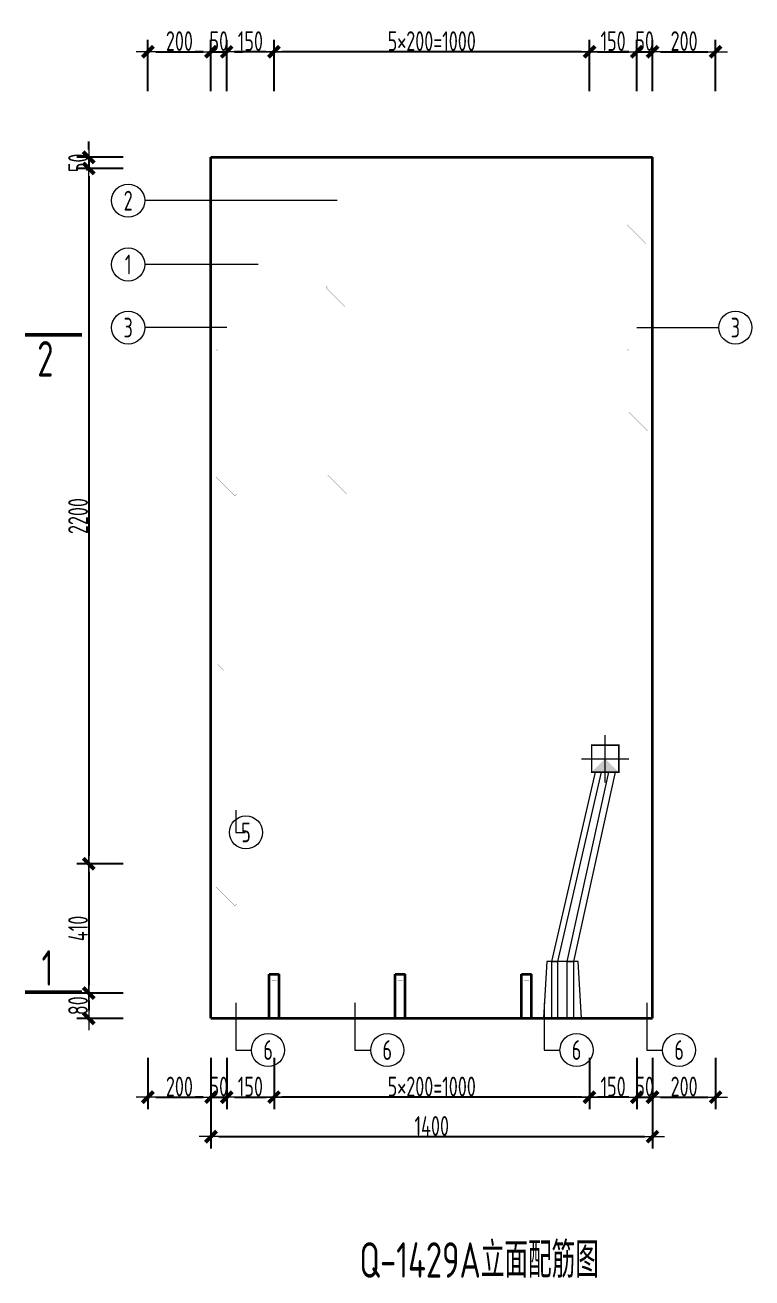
# Model space of a CAD drawing. Extents: x -85320 to 1679916, y -1321939 to 627.
# Drawn here: x 1051057 to 1060274, y -852089 to -836198 of the extents above; entities that cross this region are included whole.
import ezdxf
from ezdxf.enums import TextEntityAlignment as Align

# ---------------------------------------------------------------- set-up
doc = ezdxf.new("R2010")
doc.units = 0
doc.header["$LTSCALE"] = 1000
doc.linetypes.add('DOTE', pattern=[2.42, 2, -0.2, 0.02, -0.2])
for name, color, linetype in [('DIAN BOX', 7, 'Continuous'), ('图名', 85, 'Continuous'), ('砼墙', 3, 'Continuous')]:
    doc.layers.add(name, color=color, linetype=linetype)
for name, color, linetype, lineweight in [('WCOL', 7, 'Continuous', 0), ('手孔', 6, 'Continuous', 0), ('直线', 7, 'Continuous', 18), ('预制墙图名', 7, 'Continuous', 18), ('预制墙墙身水平筋', 130, 'Continuous', 18), ('预制墙墙身纵向受力筋', 1, 'Continuous', 18), ('预制墙墙身纵向非受力筋', 94, 'Continuous', 18), ('预制墙墙身附加筋', 94, 'Continuous', 18), ('预制墙拉筋', 130, 'Continuous', 18), ('预制墙详图标注', 3, 'Continuous', 18), ('预制墙详图轮廓', 3, 'Continuous', 35)]:
    doc.layers.add(name, color=color, linetype=linetype, lineweight=lineweight)
doc.styles.add('样式 1', font='yjkeng.shx', dxfattribs={"width": 0.7, "bigfont": 'yjkchn.shx'})
doc.styles.add('样式 2', font='yjkeng.shx', dxfattribs={"width": 0.7, "bigfont": 'yjkchn.shx'})
doc.dimstyles.new('盈建科结构', dxfattribs={"dimscale": 100, "dimtxt": 2.5, "dimasz": 1, "dimexe": 1.5, "dimexo": 0.625, "dimgap": 0.1, "dimtad": 1, "dimdec": 0, "dimrnd": 1, "dimzin": 0, "dimdsep": 46, "dimtxsty": '样式 1', "dimblk": '_yjkbk', "dimblk1": 'ARCHTICK', "dimblk2": 'ARCHTICK', "dimcen": 0.09, "dimadec": 0, "dimazin": 0, "dimtfac": 1, "dimtdec": 4, "dimtix": 1, "dimtmove": 2, "dimatfit": 3, "dimfxl": 1, "dimtolj": 1, "dimtzin": 0, "dimarcsym": 0})

# ---------------------------------------------------------------- blocks, each defined once
blk = doc.blocks.new('_yjkbk')
blk.add_line((-1, 0), (1.5, 0))
blk.add_lwpolyline([(-0.7, -0.7, 0.5, 0.5, 0), (0.7, 0.7, 0.5, 0.5, 0)], format="xyseb")
blk = doc.blocks.new('*D300')
at = {"layer": 'Defpoints', "color": 0, "transparency": 16777216}
for p in [(1052614, -849296), (1053414, -849296), (1053414, -849796)]:
    blk.add_point(p, dxfattribs=at)
at = {"layer": '预制墙详图标注', "color": 0, "lineweight": -2, "transparency": 16777216}
for p, q in [((1052614, -849296), (1052614, -849946)), ((1053414, -849296), (1053414, -849946)), ((1052714, -849796), (1053314, -849796))]:
    blk.add_line(p, q, dxfattribs=at)
at = {"layer": '预制墙详图标注', "color": 0, "lineweight": -2, "transparency": 16777216, "xscale": 100, "yscale": 100, "zscale": 100, "rotation": 180}
blk.add_blockref('_yjkbk', (1052614, -849796), dxfattribs=at)
at = {"layer": '预制墙详图标注', "color": 0, "lineweight": -2, "transparency": 16777216, "xscale": 100, "yscale": 100, "zscale": 100}
blk.add_blockref('_yjkbk', (1053414, -849796), dxfattribs=at)
at = {"layer": '预制墙详图标注', "color": 0, "transparency": 16777216, "insert": (1053014, -849786), "char_height": 250, "attachment_point": 8, "style": '样式 1'}
blk.add_mtext('\\A1;200', dxfattribs=at)
blk = doc.blocks.new('_ArchTick')
at = {"color": 0, "linetype": 'ByBlock', "const_width": 0.4}
blk.add_lwpolyline([(-0.5, -0.5), (0.5, 0.5)], dxfattribs=at)
blk = doc.blocks.new('*D301')
at = {"layer": 'Defpoints', "color": 0, "transparency": 16777216}
for p in [(1053414, -849296), (1053614, -849296), (1053614, -849796)]:
    blk.add_point(p, dxfattribs=at)
at = {"layer": '预制墙详图标注', "color": 0, "lineweight": -2, "transparency": 16777216}
for p, q in [((1053414, -849296), (1053414, -849946)), ((1053614, -849296), (1053614, -849946)), ((1053314, -849796), (1053214, -849796)), ((1053414, -849796), (1053614, -849796)), ((1053714, -849796), (1053814, -849796))]:
    blk.add_line(p, q, dxfattribs=at)
at = {"layer": '预制墙详图标注', "color": 0, "lineweight": -2, "transparency": 16777216, "xscale": 100, "yscale": 100, "zscale": 100}
blk.add_blockref('_yjkbk', (1053414, -849796), dxfattribs=at)
at = {"layer": '预制墙详图标注', "color": 0, "lineweight": -2, "transparency": 16777216, "xscale": 100, "yscale": 100, "zscale": 100, "rotation": 180}
blk.add_blockref('_yjkbk', (1053614, -849796), dxfattribs=at)
at = {"layer": '预制墙详图标注', "color": 0, "transparency": 16777216, "insert": (1053514, -849786), "char_height": 250, "attachment_point": 8, "style": '样式 1'}
blk.add_mtext('\\A1;50', dxfattribs=at)
blk = doc.blocks.new('*D302')
at = {"layer": 'Defpoints', "color": 0, "transparency": 16777216}
for p in [(1054214, -849296), (1058214, -849296), (1054214, -849796)]:
    blk.add_point(p, dxfattribs=at)
at = {"layer": '预制墙详图标注', "color": 0, "lineweight": -2, "transparency": 16777216}
for p, q in [((1054214, -849358), (1054214, -849946)), ((1058214, -849358), (1058214, -849946)), ((1058114, -849796), (1054314, -849796))]:
    blk.add_line(p, q, dxfattribs=at)
at = {"layer": '预制墙详图标注', "color": 0, "lineweight": -2, "transparency": 16777216, "xscale": 100, "yscale": 100, "zscale": 100, "rotation": 180}
blk.add_blockref('_yjkbk', (1054214, -849796), dxfattribs=at)
at = {"layer": '预制墙详图标注', "color": 0, "lineweight": -2, "transparency": 16777216, "xscale": 100, "yscale": 100, "zscale": 100}
blk.add_blockref('_yjkbk', (1058214, -849796), dxfattribs=at)
at = {"layer": '预制墙详图标注', "color": 0, "transparency": 16777216, "insert": (1056214, -849786), "char_height": 250, "attachment_point": 8, "style": '样式 1'}
blk.add_mtext('\\A1;5×200=1000', dxfattribs=at)
blk = doc.blocks.new('*D303')
at = {"layer": 'Defpoints', "color": 0, "transparency": 16777216}
for p in [(1058814, -849296), (1059014, -849296), (1059014, -849796)]:
    blk.add_point(p, dxfattribs=at)
at = {"layer": '预制墙详图标注', "color": 0, "lineweight": -2, "transparency": 16777216}
for p, q in [((1058814, -849296), (1058814, -849946)), ((1059014, -849296), (1059014, -849946)), ((1058714, -849796), (1058614, -849796)), ((1058814, -849796), (1059014, -849796)), ((1059114, -849796), (1059214, -849796))]:
    blk.add_line(p, q, dxfattribs=at)
at = {"layer": '预制墙详图标注', "color": 0, "lineweight": -2, "transparency": 16777216, "xscale": 100, "yscale": 100, "zscale": 100}
blk.add_blockref('_yjkbk', (1058814, -849796), dxfattribs=at)
at = {"layer": '预制墙详图标注', "color": 0, "lineweight": -2, "transparency": 16777216, "xscale": 100, "yscale": 100, "zscale": 100, "rotation": 180}
blk.add_blockref('_yjkbk', (1059014, -849796), dxfattribs=at)
at = {"layer": '预制墙详图标注', "color": 0, "transparency": 16777216, "insert": (1058914, -849786), "char_height": 250, "attachment_point": 8, "style": '样式 1'}
blk.add_mtext('\\A1;50', dxfattribs=at)
blk = doc.blocks.new('*D304')
at = {"layer": 'Defpoints', "color": 0, "transparency": 16777216}
for p in [(1059014, -849296), (1059814, -849296), (1059814, -849796)]:
    blk.add_point(p, dxfattribs=at)
at = {"layer": '预制墙详图标注', "color": 0, "lineweight": -2, "transparency": 16777216}
for p, q in [((1059014, -849296), (1059014, -849946)), ((1059814, -849296), (1059814, -849946)), ((1059114, -849796), (1059714, -849796))]:
    blk.add_line(p, q, dxfattribs=at)
at = {"layer": '预制墙详图标注', "color": 0, "lineweight": -2, "transparency": 16777216, "xscale": 100, "yscale": 100, "zscale": 100, "rotation": 180}
blk.add_blockref('_yjkbk', (1059014, -849796), dxfattribs=at)
at = {"layer": '预制墙详图标注', "color": 0, "lineweight": -2, "transparency": 16777216, "xscale": 100, "yscale": 100, "zscale": 100}
blk.add_blockref('_yjkbk', (1059814, -849796), dxfattribs=at)
at = {"layer": '预制墙详图标注', "color": 0, "transparency": 16777216, "insert": (1059414, -849786), "char_height": 250, "attachment_point": 8, "style": '样式 1'}
blk.add_mtext('\\A1;200', dxfattribs=at)
blk = doc.blocks.new('*D305')
at = {"layer": 'Defpoints', "color": 0, "transparency": 16777216}
for p in [(1053414, -849796), (1059014, -849796), (1059014, -850296)]:
    blk.add_point(p, dxfattribs=at)
at = {"layer": '预制墙详图标注', "color": 0, "lineweight": -2, "transparency": 16777216}
for p, q in [((1053414, -849858), (1053414, -850446)), ((1059014, -849858), (1059014, -850446)), ((1053514, -850296), (1058914, -850296))]:
    blk.add_line(p, q, dxfattribs=at)
at = {"layer": '预制墙详图标注', "color": 0, "lineweight": -2, "transparency": 16777216, "xscale": 100, "yscale": 100, "zscale": 100, "rotation": 180}
blk.add_blockref('_yjkbk', (1053414, -850296), dxfattribs=at)
at = {"layer": '预制墙详图标注', "color": 0, "lineweight": -2, "transparency": 16777216, "xscale": 100, "yscale": 100, "zscale": 100}
blk.add_blockref('_yjkbk', (1059014, -850296), dxfattribs=at)
at = {"layer": '预制墙详图标注', "color": 0, "transparency": 16777216, "insert": (1056214, -850286), "char_height": 250, "attachment_point": 8, "style": '样式 1'}
blk.add_mtext('\\A1;1400', dxfattribs=at)
blk = doc.blocks.new('*D306')
at = {"layer": 'Defpoints', "color": 0, "transparency": 16777216}
for p in [(1052364, -848476), (1051864, -848796), (1052364, -848796)]:
    blk.add_point(p, dxfattribs=at)
at = {"layer": '预制墙详图标注', "color": 0, "lineweight": -2, "transparency": 16777216}
for p, q in [((1052302, -848476), (1051714, -848476)), ((1051864, -848576), (1051864, -848696)), ((1052302, -848796), (1051714, -848796))]:
    blk.add_line(p, q, dxfattribs=at)
at = {"layer": '预制墙详图标注', "color": 0, "lineweight": -2, "transparency": 16777216, "xscale": 100, "yscale": 100, "zscale": 100}
for p, rotation in [((1051864, -848476), 90), ((1051864, -848796), 270)]:
    blk.add_blockref('_yjkbk', p, dxfattribs=dict(at, rotation=rotation))
at = {"layer": '预制墙详图标注', "color": 0, "transparency": 16777216, "insert": (1051854, -848636), "char_height": 250, "attachment_point": 8, "rotation": 90, "style": '样式 1'}
blk.add_mtext('\\A1;80', dxfattribs=at)
blk = doc.blocks.new('*D307')
at = {"layer": 'Defpoints', "color": 0, "transparency": 16777216}
for p in [(1052364, -846836), (1051864, -848476), (1052364, -848476)]:
    blk.add_point(p, dxfattribs=at)
at = {"layer": '预制墙详图标注', "color": 0, "lineweight": -2, "transparency": 16777216}
for p, q in [((1052302, -846836), (1051714, -846836)), ((1051864, -846936), (1051864, -848376)), ((1052302, -848476), (1051714, -848476))]:
    blk.add_line(p, q, dxfattribs=at)
at = {"layer": '预制墙详图标注', "color": 0, "lineweight": -2, "transparency": 16777216, "xscale": 100, "yscale": 100, "zscale": 100}
for p, rotation in [((1051864, -846836), 90), ((1051864, -848476), 270)]:
    blk.add_blockref('_yjkbk', p, dxfattribs=dict(at, rotation=rotation))
at = {"layer": '预制墙详图标注', "color": 0, "transparency": 16777216, "insert": (1051854, -847656), "char_height": 250, "attachment_point": 8, "rotation": 90, "style": '样式 1'}
blk.add_mtext('\\A1;410', dxfattribs=at)
blk = doc.blocks.new('*D308')
at = {"layer": 'Defpoints', "color": 0, "transparency": 16777216}
for p in [(1052364, -838016), (1051864, -846836), (1052364, -846836)]:
    blk.add_point(p, dxfattribs=at)
at = {"layer": '预制墙详图标注', "color": 0, "lineweight": -2, "transparency": 16777216}
for p, q in [((1052302, -838016), (1051714, -838016)), ((1051864, -838116), (1051864, -846736)), ((1052302, -846836), (1051714, -846836))]:
    blk.add_line(p, q, dxfattribs=at)
at = {"layer": '预制墙详图标注', "color": 0, "lineweight": -2, "transparency": 16777216, "xscale": 100, "yscale": 100, "zscale": 100}
for p, rotation in [((1051864, -838016), 90), ((1051864, -846836), 270)]:
    blk.add_blockref('_yjkbk', p, dxfattribs=dict(at, rotation=rotation))
at = {"layer": '预制墙详图标注', "color": 0, "transparency": 16777216, "insert": (1051854, -842426), "char_height": 250, "attachment_point": 8, "rotation": 90, "style": '样式 1'}
blk.add_mtext('\\A1;2200', dxfattribs=at)
blk = doc.blocks.new('*D309')
at = {"layer": 'Defpoints', "color": 0, "transparency": 16777216}
for p in [(1052364, -837876), (1051864, -838016), (1052364, -838016)]:
    blk.add_point(p, dxfattribs=at)
at = {"layer": '预制墙详图标注', "color": 0, "lineweight": -2, "transparency": 16777216}
for p, q in [((1051864, -837776), (1051864, -837676)), ((1052302, -837876), (1051714, -837876)), ((1051864, -837876), (1051864, -838016)), ((1052302, -838016), (1051714, -838016)), ((1051864, -838116), (1051864, -838216))]:
    blk.add_line(p, q, dxfattribs=at)
at = {"layer": '预制墙详图标注', "color": 0, "lineweight": -2, "transparency": 16777216, "xscale": 100, "yscale": 100, "zscale": 100}
for p, rotation in [((1051864, -837876), 270), ((1051864, -838016), 90)]:
    blk.add_blockref('_yjkbk', p, dxfattribs=dict(at, rotation=rotation))
at = {"layer": '预制墙详图标注', "color": 0, "transparency": 16777216, "insert": (1051854, -837946), "char_height": 250, "attachment_point": 8, "rotation": 90, "style": '样式 1'}
blk.add_mtext('\\A1;50', dxfattribs=at)
blk = doc.blocks.new('*D342')
at = {"layer": 'Defpoints', "color": 0, "transparency": 16777216}
for p in [(1053614, -849296), (1054214, -849296), (1054214, -849796)]:
    blk.add_point(p, dxfattribs=at)
at = {"layer": '预制墙详图标注', "color": 0, "lineweight": -2, "transparency": 16777216}
for p, q in [((1053614, -849296), (1053614, -849946)), ((1054214, -849296), (1054214, -849946)), ((1053714, -849796), (1054114, -849796))]:
    blk.add_line(p, q, dxfattribs=at)
at = {"layer": '预制墙详图标注', "color": 0, "lineweight": -2, "transparency": 16777216, "xscale": 100, "yscale": 100, "zscale": 100, "rotation": 180}
blk.add_blockref('_yjkbk', (1053614, -849796), dxfattribs=at)
at = {"layer": '预制墙详图标注', "color": 0, "lineweight": -2, "transparency": 16777216, "xscale": 100, "yscale": 100, "zscale": 100}
blk.add_blockref('_yjkbk', (1054214, -849796), dxfattribs=at)
at = {"layer": '预制墙详图标注', "color": 0, "transparency": 16777216, "insert": (1053914, -849786), "char_height": 250, "attachment_point": 8, "style": '样式 1'}
blk.add_mtext('\\A1;150', dxfattribs=at)
blk = doc.blocks.new('*D351')
at = {"layer": 'Defpoints', "color": 0, "transparency": 16777216}
for p in [(1058214, -849296), (1058814, -849296), (1058214, -849796)]:
    blk.add_point(p, dxfattribs=at)
at = {"layer": '预制墙详图标注', "color": 0, "lineweight": -2, "transparency": 16777216}
for p, q in [((1058214, -849296), (1058214, -849946)), ((1058814, -849296), (1058814, -849946)), ((1058714, -849796), (1058314, -849796))]:
    blk.add_line(p, q, dxfattribs=at)
at = {"layer": '预制墙详图标注', "color": 0, "lineweight": -2, "transparency": 16777216, "xscale": 100, "yscale": 100, "zscale": 100, "rotation": 180}
blk.add_blockref('_yjkbk', (1058214, -849796), dxfattribs=at)
at = {"layer": '预制墙详图标注', "color": 0, "lineweight": -2, "transparency": 16777216, "xscale": 100, "yscale": 100, "zscale": 100}
blk.add_blockref('_yjkbk', (1058814, -849796), dxfattribs=at)
at = {"layer": '预制墙详图标注', "color": 0, "transparency": 16777216, "insert": (1058514, -849786), "char_height": 250, "attachment_point": 8, "style": '样式 1'}
blk.add_mtext('\\A1;150', dxfattribs=at)
blk = doc.blocks.new('*D352')
at = {"layer": 'Defpoints', "color": 0, "transparency": 16777216}
for p in [(1053414, -836537), (1052614, -837037), (1053414, -837037)]:
    blk.add_point(p, dxfattribs=at)
at = {"layer": '预制墙详图标注', "color": 0, "lineweight": -2, "transparency": 16777216}
for p, q in [((1052614, -837037), (1052614, -836387)), ((1053414, -837037), (1053414, -836387)), ((1052714, -836537), (1053314, -836537))]:
    blk.add_line(p, q, dxfattribs=at)
at = {"layer": '预制墙详图标注', "color": 0, "lineweight": -2, "transparency": 16777216, "xscale": 100, "yscale": 100, "zscale": 100, "rotation": 180}
blk.add_blockref('_yjkbk', (1052614, -836537), dxfattribs=at)
at = {"layer": '预制墙详图标注', "color": 0, "lineweight": -2, "transparency": 16777216, "xscale": 100, "yscale": 100, "zscale": 100}
blk.add_blockref('_yjkbk', (1053414, -836537), dxfattribs=at)
at = {"layer": '预制墙详图标注', "color": 0, "transparency": 16777216, "insert": (1053014, -836527), "char_height": 250, "attachment_point": 8, "style": '样式 1'}
blk.add_mtext('\\A1;200', dxfattribs=at)
blk = doc.blocks.new('*D353')
at = {"layer": 'Defpoints', "color": 0, "transparency": 16777216}
for p in [(1053614, -836537), (1053414, -837037), (1053614, -837037)]:
    blk.add_point(p, dxfattribs=at)
at = {"layer": '预制墙详图标注', "color": 0, "lineweight": -2, "transparency": 16777216}
for p, q in [((1053414, -837037), (1053414, -836387)), ((1053614, -837037), (1053614, -836387)), ((1053314, -836537), (1053214, -836537)), ((1053414, -836537), (1053614, -836537)), ((1053714, -836537), (1053814, -836537))]:
    blk.add_line(p, q, dxfattribs=at)
at = {"layer": '预制墙详图标注', "color": 0, "lineweight": -2, "transparency": 16777216, "xscale": 100, "yscale": 100, "zscale": 100}
blk.add_blockref('_yjkbk', (1053414, -836537), dxfattribs=at)
at = {"layer": '预制墙详图标注', "color": 0, "lineweight": -2, "transparency": 16777216, "xscale": 100, "yscale": 100, "zscale": 100, "rotation": 180}
blk.add_blockref('_yjkbk', (1053614, -836537), dxfattribs=at)
at = {"layer": '预制墙详图标注', "color": 0, "transparency": 16777216, "insert": (1053514, -836527), "char_height": 250, "attachment_point": 8, "style": '样式 1'}
blk.add_mtext('\\A1;50', dxfattribs=at)
blk = doc.blocks.new('*D354')
at = {"layer": 'Defpoints', "color": 0, "transparency": 16777216}
for p in [(1059014, -836537), (1058814, -837037), (1059014, -837037)]:
    blk.add_point(p, dxfattribs=at)
at = {"layer": '预制墙详图标注', "color": 0, "lineweight": -2, "transparency": 16777216}
for p, q in [((1058814, -837037), (1058814, -836387)), ((1059014, -837037), (1059014, -836387)), ((1058714, -836537), (1058614, -836537)), ((1058814, -836537), (1059014, -836537)), ((1059114, -836537), (1059214, -836537))]:
    blk.add_line(p, q, dxfattribs=at)
at = {"layer": '预制墙详图标注', "color": 0, "lineweight": -2, "transparency": 16777216, "xscale": 100, "yscale": 100, "zscale": 100}
blk.add_blockref('_yjkbk', (1058814, -836537), dxfattribs=at)
at = {"layer": '预制墙详图标注', "color": 0, "lineweight": -2, "transparency": 16777216, "xscale": 100, "yscale": 100, "zscale": 100, "rotation": 180}
blk.add_blockref('_yjkbk', (1059014, -836537), dxfattribs=at)
at = {"layer": '预制墙详图标注', "color": 0, "transparency": 16777216, "insert": (1058914, -836527), "char_height": 250, "attachment_point": 8, "style": '样式 1'}
blk.add_mtext('\\A1;50', dxfattribs=at)
blk = doc.blocks.new('*D355')
at = {"layer": 'Defpoints', "color": 0, "transparency": 16777216}
for p in [(1059814, -836537), (1059014, -837037), (1059814, -837037)]:
    blk.add_point(p, dxfattribs=at)
at = {"layer": '预制墙详图标注', "color": 0, "lineweight": -2, "transparency": 16777216}
for p, q in [((1059014, -837037), (1059014, -836387)), ((1059814, -837037), (1059814, -836387)), ((1059114, -836537), (1059714, -836537))]:
    blk.add_line(p, q, dxfattribs=at)
at = {"layer": '预制墙详图标注', "color": 0, "lineweight": -2, "transparency": 16777216, "xscale": 100, "yscale": 100, "zscale": 100, "rotation": 180}
blk.add_blockref('_yjkbk', (1059014, -836537), dxfattribs=at)
at = {"layer": '预制墙详图标注', "color": 0, "lineweight": -2, "transparency": 16777216, "xscale": 100, "yscale": 100, "zscale": 100}
blk.add_blockref('_yjkbk', (1059814, -836537), dxfattribs=at)
at = {"layer": '预制墙详图标注', "color": 0, "transparency": 16777216, "insert": (1059414, -836527), "char_height": 250, "attachment_point": 8, "style": '样式 1'}
blk.add_mtext('\\A1;200', dxfattribs=at)
blk = doc.blocks.new('*D356')
at = {"layer": 'Defpoints', "color": 0, "transparency": 16777216}
for p in [(1054214, -836537), (1054214, -837037), (1058214, -837037)]:
    blk.add_point(p, dxfattribs=at)
at = {"layer": '预制墙详图标注', "color": 0, "lineweight": -2, "transparency": 16777216}
for p, q in [((1054214, -836974), (1054214, -836387)), ((1058214, -836974), (1058214, -836387)), ((1058114, -836537), (1054314, -836537))]:
    blk.add_line(p, q, dxfattribs=at)
at = {"layer": '预制墙详图标注', "color": 0, "lineweight": -2, "transparency": 16777216, "xscale": 100, "yscale": 100, "zscale": 100}
for p, rotation in [((1054214, -836537), 180.00000000001), ((1058214, -836537), 9.992007221626407e-12)]:
    blk.add_blockref('_yjkbk', p, dxfattribs=dict(at, rotation=rotation))
at = {"layer": '预制墙详图标注', "color": 0, "transparency": 16777216, "insert": (1056214, -836527), "char_height": 250, "attachment_point": 8, "style": '样式 1'}
blk.add_mtext('\\A1;5×200=1000', dxfattribs=at)
blk = doc.blocks.new('*D357')
at = {"layer": 'Defpoints', "color": 0, "transparency": 16777216}
for p in [(1058814, -836537), (1058214, -837037), (1058814, -837037)]:
    blk.add_point(p, dxfattribs=at)
at = {"layer": '预制墙详图标注', "color": 0, "lineweight": -2, "transparency": 16777216}
for p, q in [((1058214, -837037), (1058214, -836387)), ((1058814, -837037), (1058814, -836387)), ((1058314, -836537), (1058714, -836537))]:
    blk.add_line(p, q, dxfattribs=at)
at = {"layer": '预制墙详图标注', "color": 0, "lineweight": -2, "transparency": 16777216, "xscale": 100, "yscale": 100, "zscale": 100, "rotation": 180}
blk.add_blockref('_yjkbk', (1058214, -836537), dxfattribs=at)
at = {"layer": '预制墙详图标注', "color": 0, "lineweight": -2, "transparency": 16777216, "xscale": 100, "yscale": 100, "zscale": 100}
blk.add_blockref('_yjkbk', (1058814, -836537), dxfattribs=at)
at = {"layer": '预制墙详图标注', "color": 0, "transparency": 16777216, "insert": (1058514, -836527), "char_height": 250, "attachment_point": 8, "style": '样式 1'}
blk.add_mtext('\\A1;150', dxfattribs=at)
blk = doc.blocks.new('*D358')
at = {"layer": 'Defpoints', "color": 0, "transparency": 16777216}
for p in [(1053614, -836537), (1053614, -837037), (1054214, -837037)]:
    blk.add_point(p, dxfattribs=at)
at = {"layer": '预制墙详图标注', "color": 0, "lineweight": -2, "transparency": 16777216}
for p, q in [((1053614, -837037), (1053614, -836387)), ((1054214, -837037), (1054214, -836387)), ((1054114, -836537), (1053714, -836537))]:
    blk.add_line(p, q, dxfattribs=at)
at = {"layer": '预制墙详图标注', "color": 0, "lineweight": -2, "transparency": 16777216, "xscale": 100, "yscale": 100, "zscale": 100}
for p, rotation in [((1053614, -836537), 180.0000000000111), ((1054214, -836537), 1.111111203044857e-11)]:
    blk.add_blockref('_yjkbk', p, dxfattribs=dict(at, rotation=rotation))
at = {"layer": '预制墙详图标注', "color": 0, "transparency": 16777216, "insert": (1053914, -836527), "char_height": 250, "attachment_point": 8, "style": '样式 1'}
blk.add_mtext('\\A1;150', dxfattribs=at)
blk = doc.blocks.new('线盒')
at = {"layer": 'DIAN BOX'}
h = blk.add_hatch(color=256, dxfattribs=at)
h.dxf.hatch_style = 1
h.paths.add_polyline_path([(1465682, -670175), (1465854, -670347), (1465510, -670347)])
at = {"color": 6, "const_width": 20}
blk.add_lwpolyline([(1465510, -670003), (1465854, -670003), (1465854, -670347), (1465510, -670347), (1465510, -670003)], dxfattribs=at)
at = {"layer": 'WCOL', "color": 4, "linetype": 'DOTE'}
for p, q in [((1465682, -670475), (1465682, -669876)), ((1465383, -670175), (1465982, -670175))]:
    blk.add_line(p, q, dxfattribs=at)
at = {"layer": 'WCOL', "color": 5}
blk.add_lwpolyline([(1465510, -670347), (1465854, -670347), (1465854, -670003), (1465510, -670003)], close=True, dxfattribs=at)
blk = doc.blocks.new('手孔')
at = {"layer": '手孔', "color": 6}
blk.add_lwpolyline([(1383436, -746221), (1383916, -746221), (1383876, -745501), (1383476, -745501)], close=True, dxfattribs=at)
at = {"layer": '手孔', "color": 4}
for points in [[(1383538, -746221), (1383618, -746221), (1383618, -745501), (1383538, -745501)], [(1383817, -746221), (1383737, -746221), (1383737, -745501), (1383817, -745501)]]:
    blk.add_lwpolyline(points, close=True, dxfattribs=at)

msp = doc.modelspace()

# ---------------------------------------------------------------- linework, layer by layer
at = {"layer": 'WCOL', "color": 7}
for points in [[(1057734.037, -848075.848), (1057814.037, -848075.848), (1058367.13, -845675.848), (1058287.13, -845675.848)], [(1058012.52, -848075.848), (1057932.52, -848075.848), (1058461.612, -845675.848), (1058541.612, -845675.848)]]:
    msp.add_lwpolyline(points, close=True, dxfattribs=at)
at = {"layer": '图名', "lineweight": 50}
for p, q in [((1051776.871, -840125.848), (1051056.871, -840125.848)), ((1051776.871, -848463.848), (1051056.871, -848463.848))]:
    msp.add_line(p, q, dxfattribs=at)
at = {"layer": '直线', "lineweight": 18}
for p, q in [((1055014.371, -838425.571), (1052574.371, -838425.571)), ((1054014.371, -839235.571), (1052574.371, -839235.571)), ((1053614.371, -840035.571), (1052574.371, -840035.571)), ((1058814.371, -840035.571), (1059854.371, -840035.571))]:
    msp.add_line(p, q, dxfattribs=at)
for points in [[(1053728.368, -846157.846), (1053728.368, -846437.846), (1053848.368, -846437.846)], [(1053728.368, -848597.846), (1053728.368, -849197.846), (1053928.368, -849197.846)], [(1055240.368, -848597.846), (1055240.368, -849197.846), (1055440.368, -849197.846)], [(1057640.368, -848597.846), (1057640.368, -849197.846), (1057840.368, -849197.846)], [(1058940.373, -848597.846), (1058940.373, -849197.846), (1059140.373, -849197.846)]]:
    msp.add_lwpolyline(points, dxfattribs=at)
for centre in [(1052364.371, -838425.571), (1052364.371, -839235.571), (1052364.371, -840035.571), (1060064.371, -840035.571), (1053858.368, -846437.846), (1054138.368, -849197.846), (1055650.368, -849197.846), (1058050.368, -849197.846), (1059350.373, -849197.846)]:
    msp.add_circle(centre, 210, dxfattribs=at)
at = {"layer": '砼墙', "lineweight": 35}
for p, q in [((1054150.371, -848795.848), (1054150.371, -848235.848)), ((1054150.371, -848235.848), (1054278.371, -848235.848)), ((1054278.371, -848795.848), (1054278.371, -848235.848)), ((1055750.371, -848795.848), (1055750.371, -848235.848)), ((1055750.371, -848235.848), (1055878.371, -848235.848)), ((1055878.371, -848795.848), (1055878.371, -848235.848)), ((1057350.371, -848795.848), (1057350.371, -848235.848)), ((1057350.371, -848235.848), (1057478.371, -848235.848)), ((1057478.371, -848795.848), (1057478.371, -848235.848))]:
    msp.add_line(p, q, dxfattribs=at)
at = {"layer": '预制墙墙身水平筋', "lineweight": 18, "const_width": 0.18}
for points in [[(1052750.906, -838035.848), (1052614.371, -838035.848), (1052614.371, -837995.848), (1059814.371, -837995.848), (1059814.371, -838035.848), (1059677.835, -838035.848), (1059677.835, -837995.848), (1059814.371, -837995.848), (1059814.371, -838035.848), (1052614.371, -838035.848), (1052614.371, -837995.848), (1052750.906, -837995.848)], [(1052750.906, -838035.848), (1052614.371, -838035.848), (1052614.371, -837995.848), (1059814.371, -837995.848), (1059814.371, -838035.848), (1059677.835, -838035.848), (1059677.835, -837995.848), (1059814.371, -837995.848), (1059814.371, -838035.848), (1052614.371, -838035.848), (1052614.371, -837995.848), (1052750.906, -837995.848)], [(1052750.906, -838855.848), (1052614.371, -838855.848), (1052614.371, -838815.848), (1059814.371, -838815.848), (1059814.371, -838855.848), (1059677.835, -838855.848), (1059677.835, -838815.848), (1059814.371, -838815.848), (1059814.371, -838855.848), (1052614.371, -838855.848), (1052614.371, -838815.848), (1052750.906, -838815.848)], [(1052750.906, -838855.848), (1052614.371, -838855.848), (1052614.371, -838815.848), (1059814.371, -838815.848), (1059814.371, -838855.848), (1059677.835, -838855.848), (1059677.835, -838815.848), (1059814.371, -838815.848), (1059814.371, -838855.848), (1052614.371, -838855.848), (1052614.371, -838815.848), (1052750.906, -838815.848)], [(1052750.906, -839655.848), (1052614.371, -839655.848), (1052614.371, -839615.848), (1059814.371, -839615.848), (1059814.371, -839655.848), (1059677.835, -839655.848), (1059677.835, -839615.848), (1059814.371, -839615.848), (1059814.371, -839655.848), (1052614.371, -839655.848), (1052614.371, -839615.848), (1052750.906, -839615.848)], [(1052750.906, -839655.848), (1052614.371, -839655.848), (1052614.371, -839615.848), (1059814.371, -839615.848), (1059814.371, -839655.848), (1059677.835, -839655.848), (1059677.835, -839615.848), (1059814.371, -839615.848), (1059814.371, -839655.848), (1052614.371, -839655.848), (1052614.371, -839615.848), (1052750.906, -839615.848)], [(1052750.906, -840455.848), (1052614.371, -840455.848), (1052614.371, -840415.848), (1059814.371, -840415.848), (1059814.371, -840455.848), (1059677.835, -840455.848), (1059677.835, -840415.848), (1059814.371, -840415.848), (1059814.371, -840455.848), (1052614.371, -840455.848), (1052614.371, -840415.848), (1052750.906, -840415.848)], [(1052750.906, -840455.848), (1052614.371, -840455.848), (1052614.371, -840415.848), (1059814.371, -840415.848), (1059814.371, -840455.848), (1059677.835, -840455.848), (1059677.835, -840415.848), (1059814.371, -840415.848), (1059814.371, -840455.848), (1052614.371, -840455.848), (1052614.371, -840415.848), (1052750.906, -840415.848)], [(1052750.906, -841255.848), (1052614.371, -841255.848), (1052614.371, -841215.848), (1059814.371, -841215.848), (1059814.371, -841255.848), (1059677.835, -841255.848), (1059677.835, -841215.848), (1059814.371, -841215.848), (1059814.371, -841255.848), (1052614.371, -841255.848), (1052614.371, -841215.848), (1052750.906, -841215.848)], [(1052750.906, -841255.848), (1052614.371, -841255.848), (1052614.371, -841215.848), (1059814.371, -841215.848), (1059814.371, -841255.848), (1059677.835, -841255.848), (1059677.835, -841215.848), (1059814.371, -841215.848), (1059814.371, -841255.848), (1052614.371, -841255.848), (1052614.371, -841215.848), (1052750.906, -841215.848)], [(1052750.906, -842055.848), (1052614.371, -842055.848), (1052614.371, -842015.848), (1059814.371, -842015.848), (1059814.371, -842055.848), (1059677.835, -842055.848), (1059677.835, -842015.848), (1059814.371, -842015.848), (1059814.371, -842055.848), (1052614.371, -842055.848), (1052614.371, -842015.848), (1052750.906, -842015.848)], [(1052750.906, -842055.848), (1052614.371, -842055.848), (1052614.371, -842015.848), (1059814.371, -842015.848), (1059814.371, -842055.848), (1059677.835, -842055.848), (1059677.835, -842015.848), (1059814.371, -842015.848), (1059814.371, -842055.848), (1052614.371, -842055.848), (1052614.371, -842015.848), (1052750.906, -842015.848)], [(1052750.906, -842855.848), (1052614.371, -842855.848), (1052614.371, -842815.848), (1059814.371, -842815.848), (1059814.371, -842855.848), (1059677.835, -842855.848), (1059677.835, -842815.848), (1059814.371, -842815.848), (1059814.371, -842855.848), (1052614.371, -842855.848), (1052614.371, -842815.848), (1052750.906, -842815.848)], [(1052750.906, -842855.848), (1052614.371, -842855.848), (1052614.371, -842815.848), (1059814.371, -842815.848), (1059814.371, -842855.848), (1059677.835, -842855.848), (1059677.835, -842815.848), (1059814.371, -842815.848), (1059814.371, -842855.848), (1052614.371, -842855.848), (1052614.371, -842815.848), (1052750.906, -842815.848)], [(1052750.906, -843655.848), (1052614.371, -843655.848), (1052614.371, -843615.848), (1059814.371, -843615.848), (1059814.371, -843655.848), (1059677.835, -843655.848), (1059677.835, -843615.848), (1059814.371, -843615.848), (1059814.371, -843655.848), (1052614.371, -843655.848), (1052614.371, -843615.848), (1052750.906, -843615.848)], [(1052750.906, -843655.848), (1052614.371, -843655.848), (1052614.371, -843615.848), (1059814.371, -843615.848), (1059814.371, -843655.848), (1059677.835, -843655.848), (1059677.835, -843615.848), (1059814.371, -843615.848), (1059814.371, -843655.848), (1052614.371, -843655.848), (1052614.371, -843615.848), (1052750.906, -843615.848)], [(1052750.906, -844455.848), (1052614.371, -844455.848), (1052614.371, -844415.848), (1059814.371, -844415.848), (1059814.371, -844455.848), (1059677.835, -844455.848), (1059677.835, -844415.848), (1059814.371, -844415.848), (1059814.371, -844455.848), (1052614.371, -844455.848), (1052614.371, -844415.848), (1052750.906, -844415.848)], [(1052750.906, -844455.848), (1052614.371, -844455.848), (1052614.371, -844415.848), (1059814.371, -844415.848), (1059814.371, -844455.848), (1059677.835, -844455.848), (1059677.835, -844415.848), (1059814.371, -844415.848), (1059814.371, -844455.848), (1052614.371, -844455.848), (1052614.371, -844415.848), (1052750.906, -844415.848)], [(1052750.906, -845255.848), (1052614.371, -845255.848), (1052614.371, -845215.848), (1059814.371, -845215.848), (1059814.371, -845255.848), (1059677.835, -845255.848), (1059677.835, -845215.848), (1059814.371, -845215.848), (1059814.371, -845255.848), (1052614.371, -845255.848), (1052614.371, -845215.848), (1052750.906, -845215.848)], [(1052750.906, -845255.848), (1052614.371, -845255.848), (1052614.371, -845215.848), (1059814.371, -845215.848), (1059814.371, -845255.848), (1059677.835, -845255.848), (1059677.835, -845215.848), (1059814.371, -845215.848), (1059814.371, -845255.848), (1052614.371, -845255.848), (1052614.371, -845215.848), (1052750.906, -845215.848)], [(1052750.906, -846055.848), (1052614.371, -846055.848), (1052614.371, -846015.848), (1059814.371, -846015.848), (1059814.371, -846055.848), (1059677.835, -846055.848), (1059677.835, -846015.848), (1059814.371, -846015.848), (1059814.371, -846055.848), (1052614.371, -846055.848), (1052614.371, -846015.848), (1052750.906, -846015.848)], [(1052750.906, -846055.848), (1052614.371, -846055.848), (1052614.371, -846015.848), (1059814.371, -846015.848), (1059814.371, -846055.848), (1059677.835, -846055.848), (1059677.835, -846015.848), (1059814.371, -846015.848), (1059814.371, -846055.848), (1052614.371, -846055.848), (1052614.371, -846015.848), (1052750.906, -846015.848)], [(1052750.906, -846855.848), (1052614.371, -846855.848), (1052614.371, -846815.848), (1059814.371, -846815.848), (1059814.371, -846855.848), (1059677.835, -846855.848), (1059677.835, -846815.848), (1059814.371, -846815.848), (1059814.371, -846855.848), (1052614.371, -846855.848), (1052614.371, -846815.848), (1052750.906, -846815.848)], [(1052750.906, -846855.848), (1052614.371, -846855.848), (1052614.371, -846815.848), (1059814.371, -846815.848), (1059814.371, -846855.848), (1059677.835, -846855.848), (1059677.835, -846815.848), (1059814.371, -846815.848), (1059814.371, -846855.848), (1052614.371, -846855.848), (1052614.371, -846815.848), (1052750.906, -846815.848)], [(1052750.906, -847255.848), (1052614.371, -847255.848), (1052614.371, -847215.848), (1059814.371, -847215.848), (1059814.371, -847255.848), (1059677.835, -847255.848), (1059677.835, -847215.848), (1059814.371, -847215.848), (1059814.371, -847255.848), (1052614.371, -847255.848), (1052614.371, -847215.848), (1052750.906, -847215.848)], [(1052750.906, -847255.848), (1052614.371, -847255.848), (1052614.371, -847215.848), (1059814.371, -847215.848), (1059814.371, -847255.848), (1059677.835, -847255.848), (1059677.835, -847215.848), (1059814.371, -847215.848), (1059814.371, -847255.848), (1052614.371, -847255.848), (1052614.371, -847215.848), (1052750.906, -847215.848)], [(1052750.906, -847655.848), (1052614.371, -847655.848), (1052614.371, -847615.848), (1059814.371, -847615.848), (1059814.371, -847655.848), (1059677.835, -847655.848), (1059677.835, -847615.848), (1059814.371, -847615.848), (1059814.371, -847655.848), (1052614.371, -847655.848), (1052614.371, -847615.848), (1052750.906, -847615.848)], [(1052750.906, -847655.848), (1052614.371, -847655.848), (1052614.371, -847615.848), (1059814.371, -847615.848), (1059814.371, -847655.848), (1059677.835, -847655.848), (1059677.835, -847615.848), (1059814.371, -847615.848), (1059814.371, -847655.848), (1052614.371, -847655.848), (1052614.371, -847615.848), (1052750.906, -847615.848)], [(1052750.906, -848055.848), (1052614.371, -848055.848), (1052614.371, -848015.848), (1059814.371, -848015.848), (1059814.371, -848055.848), (1059677.835, -848055.848), (1059677.835, -848015.848), (1059814.371, -848015.848), (1059814.371, -848055.848), (1052614.371, -848055.848), (1052614.371, -848015.848), (1052750.906, -848015.848)], [(1052750.906, -848055.848), (1052614.371, -848055.848), (1052614.371, -848015.848), (1059814.371, -848015.848), (1059814.371, -848055.848), (1059677.835, -848055.848), (1059677.835, -848015.848), (1059814.371, -848015.848), (1059814.371, -848055.848), (1052614.371, -848055.848), (1052614.371, -848015.848), (1052750.906, -848015.848)]]:
    msp.add_lwpolyline(points, close=True, dxfattribs=at)
for points in [[(1052750.906, -848495.848), (1052614.371, -848495.848), (1052614.371, -848455.848), (1057568.676, -848455.848)], [(1057569.492, -848495.848), (1052614.371, -848495.848), (1052614.371, -848455.848), (1052750.906, -848455.848), (1052750.906, -848495.848)], [(1058185.005, -848455.848), (1059814.371, -848455.848), (1059814.371, -848495.848), (1059677.835, -848495.848), (1059677.835, -848455.848), (1059814.371, -848455.848), (1059814.371, -848495.848), (1058183.05, -848495.848)]]:
    msp.add_lwpolyline(points, dxfattribs=at)
at = {"layer": '预制墙墙身纵向受力筋', "lineweight": 18, "const_width": 0.18}
for points in [[(1054182.371, -848311.848), (1054182.371, -836811.848), (1054246.371, -836811.848), (1054246.371, -848311.848)], [(1055782.371, -848311.848), (1055782.371, -836811.848), (1055846.371, -836811.848), (1055846.371, -848311.848)], [(1057382.371, -848311.848), (1057382.371, -836811.848), (1057446.371, -836811.848), (1057446.371, -848311.848)]]:
    msp.add_lwpolyline(points, close=True, dxfattribs=at)
at = {"layer": '预制墙墙身纵向非受力筋', "lineweight": 18, "const_width": 0.18}
for points in [[(1054998.371, -848735.848), (1054998.371, -837935.848), (1055030.371, -837935.848), (1055030.371, -848735.848)], [(1056598.371, -848735.848), (1056598.371, -837935.848), (1056630.371, -837935.848), (1056630.371, -848735.848)], [(1058198.371, -848735.848), (1058198.371, -837935.848), (1058230.371, -837935.848), (1058230.371, -848735.848)]]:
    msp.add_lwpolyline(points, close=True, dxfattribs=at)
at = {"layer": '预制墙墙身附加筋', "lineweight": 18, "const_width": 0.18}
for points in [[(1053586.371, -848735.848), (1053586.371, -837935.848), (1053642.371, -837935.848), (1053642.371, -848735.848)], [(1058786.371, -848735.848), (1058786.371, -837935.848), (1058842.371, -837935.848), (1058842.371, -848735.848)]]:
    msp.add_lwpolyline(points, close=True, dxfattribs=at)
at = {"layer": '预制墙拉筋', "lineweight": 18, "const_width": 0.18}
for points in [[(1053499.682, -837886.532), (1053739.682, -838126.532), (1053717.055, -838149.159), (1053477.055, -837909.159)], [(1054895.682, -837886.532), (1055135.682, -838126.532), (1055113.055, -838149.159), (1054873.055, -837909.159)], [(1057295.682, -837886.532), (1057535.682, -838126.532), (1057513.055, -838149.159), (1057273.055, -837909.159)], [(1058711.687, -837886.532), (1058951.687, -838126.532), (1058929.06, -838149.159), (1058689.06, -837909.159)], [(1053499.682, -838706.532), (1053739.682, -838946.532), (1053717.055, -838969.159), (1053477.055, -838729.159)], [(1058711.687, -838706.532), (1058951.687, -838946.532), (1058929.06, -838969.159), (1058689.06, -838729.159)], [(1053499.682, -839506.532), (1053739.682, -839746.532), (1053717.055, -839769.159), (1053477.055, -839529.159)], [(1054895.682, -839506.532), (1055135.682, -839746.532), (1055113.055, -839769.159), (1054873.055, -839529.159)], [(1057295.682, -839506.532), (1057535.682, -839746.532), (1057513.055, -839769.159), (1057273.055, -839529.159)], [(1058711.687, -839506.532), (1058951.687, -839746.532), (1058929.06, -839769.159), (1058689.06, -839529.159)], [(1053499.682, -840306.532), (1053739.682, -840546.532), (1053717.055, -840569.159), (1053477.055, -840329.159)], [(1058711.687, -840306.532), (1058951.687, -840546.532), (1058929.06, -840569.159), (1058689.06, -840329.159)], [(1053499.682, -841106.532), (1053739.682, -841346.532), (1053717.055, -841369.159), (1053477.055, -841129.159)], [(1058711.687, -841106.532), (1058951.687, -841346.532), (1058929.06, -841369.159), (1058689.06, -841129.159)], [(1053499.682, -841906.532), (1053739.682, -842146.532), (1053717.055, -842169.159), (1053477.055, -841929.159)], [(1054895.682, -841906.532), (1055135.682, -842146.532), (1055113.055, -842169.159), (1054873.055, -841929.159)], [(1057295.682, -841906.532), (1057535.682, -842146.532), (1057513.055, -842169.159), (1057273.055, -841929.159)], [(1058711.687, -841906.532), (1058951.687, -842146.532), (1058929.06, -842169.159), (1058689.06, -841929.159)], [(1053499.682, -842706.532), (1053739.682, -842946.532), (1053717.055, -842969.159), (1053477.055, -842729.159)], [(1058711.687, -842706.532), (1058951.687, -842946.532), (1058929.06, -842969.159), (1058689.06, -842729.159)], [(1053499.682, -843506.532), (1053739.682, -843746.532), (1053717.055, -843769.159), (1053477.055, -843529.159)], [(1058711.687, -843506.532), (1058951.687, -843746.532), (1058929.06, -843769.159), (1058689.06, -843529.159)], [(1053499.682, -844306.532), (1053739.682, -844546.532), (1053717.055, -844569.159), (1053477.055, -844329.159)], [(1054895.682, -844306.532), (1055135.682, -844546.532), (1055113.055, -844569.159), (1054873.055, -844329.159)], [(1057295.682, -844306.532), (1057535.682, -844546.532), (1057513.055, -844569.159), (1057273.055, -844329.159)], [(1058711.687, -844306.532), (1058951.687, -844546.532), (1058929.06, -844569.159), (1058689.06, -844329.159)], [(1053499.682, -845106.532), (1053739.682, -845346.532), (1053717.055, -845369.159), (1053477.055, -845129.159)], [(1058711.687, -845106.532), (1058951.687, -845346.532), (1058929.06, -845369.159), (1058689.06, -845129.159)], [(1053499.682, -845906.532), (1053739.682, -846146.532), (1053717.055, -846169.159), (1053477.055, -845929.159)], [(1058711.687, -845906.532), (1058951.687, -846146.532), (1058929.06, -846169.159), (1058689.06, -845929.159)], [(1053499.682, -846706.532), (1053739.682, -846946.532), (1053717.055, -846969.159), (1053477.055, -846729.159)], [(1054895.682, -846706.532), (1055135.682, -846946.532), (1055113.055, -846969.159), (1054873.055, -846729.159)], [(1057295.682, -846706.532), (1057535.682, -846946.532), (1057513.055, -846969.159), (1057273.055, -846729.159)], [(1058711.687, -846706.532), (1058951.687, -846946.532), (1058929.06, -846969.159), (1058689.06, -846729.159)], [(1053499.682, -847106.532), (1053739.682, -847346.532), (1053717.055, -847369.159), (1053477.055, -847129.159)], [(1058711.687, -847106.532), (1058951.687, -847346.532), (1058929.06, -847369.159), (1058689.06, -847129.159)], [(1053499.682, -847506.532), (1053739.682, -847746.532), (1053717.055, -847769.159), (1053477.055, -847529.159)], [(1058711.687, -847506.532), (1058951.687, -847746.532), (1058929.06, -847769.159), (1058689.06, -847529.159)], [(1053499.682, -847906.532), (1053739.682, -848146.532), (1053717.055, -848169.159), (1053477.055, -847929.159)], [(1058711.687, -847906.532), (1058951.687, -848146.532), (1058929.06, -848169.159), (1058689.06, -847929.159)], [(1053499.682, -848346.532), (1053739.682, -848586.532), (1053717.055, -848609.159), (1053477.055, -848369.159)], [(1055011.682, -848346.532), (1055251.682, -848586.532), (1055229.055, -848609.159), (1054989.055, -848369.159)], [(1057411.682, -848346.532), (1057651.682, -848586.532), (1057629.055, -848609.159), (1057389.055, -848369.159)], [(1058711.687, -848346.532), (1058951.687, -848586.532), (1058929.06, -848609.159), (1058689.06, -848369.159)]]:
    msp.add_lwpolyline(points, close=True, dxfattribs=at)
at = {"layer": '预制墙详图轮廓', "lineweight": 35}
for p, q in [((1053414.371, -837875.848), (1059014.371, -837875.848)), ((1053414.371, -848795.848), (1053414.371, -837875.848)), ((1059014.371, -848795.848), (1059014.371, -837875.848)), ((1053414.371, -848795.848), (1059014.371, -848795.848))]:
    msp.add_line(p, q, dxfattribs=at)

# ---------------------------------------------------------------- block references
at = {"layer": 'WCOL', "color": 7}
msp.add_blockref('线盒', (-407268.082, -175328.412), dxfattribs=at)
at = {"layer": '手孔', "color": 7}
msp.add_blockref('手孔', (-325804.153, -102574.968), dxfattribs=at)

# ---------------------------------------------------------------- texts
at = {"layer": '图名', "linetype": 'Continuous', "style": '样式 2', "width": 0.7}
for s, p in [('2', (1051416.871, -840656.848)), ('1', (1051416.871, -848382.848))]:
    msp.add_text(s, height=450, dxfattribs=at).set_placement(p, align=Align.RIGHT)
at = {"layer": '直线', "linetype": 'Continuous', "style": '样式 1', "width": 0.7}
for s, p in [('2', (1052364.371, -838425.571)), ('1', (1052364.371, -839235.571)), ('3', (1052364.371, -840035.571)), ('3', (1060064.371, -840035.571)), ('5', (1053858.368, -846437.846)), ('6', (1054138.368, -849197.846)), ('6', (1055650.368, -849197.846)), ('6', (1058050.368, -849197.846)), ('6', (1059350.373, -849197.846))]:
    msp.add_text(s, height=250, dxfattribs=at).set_placement(p, align=Align.MIDDLE_CENTER)
at = {"layer": '预制墙图名', "linetype": 'Continuous', "style": '样式 2', "width": 0.7}
msp.add_text('Q-1429A立面配筋图', height=450, dxfattribs=at).set_placement((1056814.371, -852220.848), align=Align.BOTTOM_CENTER)

# ---------------------------------------------------------------- dimensions: what is measured, and where the dimension line sits
at = {"layer": '预制墙详图标注'}
for p1, p2, distance, override, picture, middle in [((1052614.371, -837036.543), (1053414.371, -837036.543), 500, {"dimscale": 100, "dimtxt": 2.5, "dimasz": 1, "dimexe": 1.5, "dimexo": 0, "dimgap": 0.1, "dimtad": 1, "dimlfac": 0.25, "dimrnd": 5, "dimdle": 0, "dimfxlon": 0}, '*D352', (1053014.371, -836401.543)), ((1053414.371, -837036.543), (1053614.371, -837036.543), 500, {"dimscale": 100, "dimtxt": 2.5, "dimasz": 1, "dimexe": 1.5, "dimexo": 0, "dimgap": 0.1, "dimtad": 1, "dimlfac": 0.25, "dimrnd": 5, "dimdle": 0, "dimfxlon": 0}, '*D353', (1053514.371, -836401.543)), ((1054214.371, -837036.543), (1053614.371, -837036.543), -500, {"dimscale": 100, "dimtxt": 2.5, "dimasz": 1, "dimexe": 1.5, "dimexo": 0, "dimgap": 0.1, "dimtad": 1, "dimlfac": 0.25, "dimrnd": 5, "dimdle": 0, "dimfxlon": 0}, '*D358', (1053914.371, -836401.543)), ((1058214.371, -837036.543), (1058814.371, -837036.543), 500, {"dimscale": 100, "dimtxt": 2.5, "dimasz": 1, "dimexe": 1.5, "dimexo": 0, "dimgap": 0.1, "dimtad": 1, "dimlfac": 0.25, "dimrnd": 5, "dimdle": 0, "dimfxlon": 0}, '*D357', (1058514.371, -836401.543)), ((1058814.371, -837036.543), (1059014.371, -837036.543), 500, {"dimscale": 100, "dimtxt": 2.5, "dimasz": 1, "dimexe": 1.5, "dimexo": 0, "dimgap": 0.1, "dimtad": 1, "dimlfac": 0.25, "dimrnd": 5, "dimdle": 0, "dimfxlon": 0}, '*D354', (1058914.371, -836401.543)), ((1059014.371, -837036.543), (1059814.371, -837036.543), 500, {"dimscale": 100, "dimtxt": 2.5, "dimasz": 1, "dimexe": 1.5, "dimexo": 0, "dimgap": 0.1, "dimtad": 1, "dimlfac": 0.25, "dimrnd": 5, "dimdle": 0, "dimfxlon": 0}, '*D355', (1059414.371, -836401.543)), ((1052364.371, -846835.848), (1052364.371, -848475.848), -500, {"dimscale": 100, "dimtxt": 2.5, "dimasz": 1, "dimexe": 1.5, "dimexo": 0.625, "dimgap": 0.1, "dimtad": 1, "dimlfac": 0.25, "dimrnd": 5, "dimdle": 0, "dimtix": 1, "dimfxlon": 0}, '*D307', (1051729.371, -847655.848)), ((1052364.371, -848475.848), (1052364.371, -848795.848), -500, {"dimscale": 100, "dimtxt": 2.5, "dimasz": 1, "dimexe": 1.5, "dimexo": 0.625, "dimgap": 0.1, "dimtad": 1, "dimlfac": 0.25, "dimrnd": 5, "dimdle": 0, "dimtix": 1, "dimfxlon": 0}, '*D306', (1051729.371, -848635.848)), ((1052614.371, -849295.848), (1053414.371, -849295.848), -500, {"dimscale": 100, "dimtxt": 2.5, "dimasz": 1, "dimexe": 1.5, "dimexo": 0, "dimgap": 0.1, "dimtad": 1, "dimlfac": 0.25, "dimrnd": 5, "dimdle": 0, "dimfxlon": 0}, '*D300', (1053014.371, -849660.848)), ((1053414.371, -849295.848), (1053614.371, -849295.848), -500, {"dimscale": 100, "dimtxt": 2.5, "dimasz": 1, "dimexe": 1.5, "dimexo": 0, "dimgap": 0.1, "dimtad": 1, "dimlfac": 0.25, "dimrnd": 5, "dimdle": 0, "dimfxlon": 0}, '*D301', (1053514.371, -849660.848)), ((1053614.371, -849295.848), (1054214.371, -849295.848), -500, {"dimscale": 100, "dimtxt": 2.5, "dimasz": 1, "dimexe": 1.5, "dimexo": 0, "dimgap": 0.1, "dimtad": 1, "dimlfac": 0.25, "dimrnd": 5, "dimdle": 0, "dimfxlon": 0}, '*D342', (1053914.371, -849660.848)), ((1058814.371, -849295.848), (1058214.371, -849295.848), 500, {"dimscale": 100, "dimtxt": 2.5, "dimasz": 1, "dimexe": 1.5, "dimexo": 0, "dimgap": 0.1, "dimtad": 1, "dimlfac": 0.25, "dimrnd": 5, "dimdle": 0, "dimfxlon": 0}, '*D351', (1058514.371, -849660.848)), ((1058814.371, -849295.848), (1059014.371, -849295.848), -500, {"dimscale": 100, "dimtxt": 2.5, "dimasz": 1, "dimexe": 1.5, "dimexo": 0, "dimgap": 0.1, "dimtad": 1, "dimlfac": 0.25, "dimrnd": 5, "dimdle": 0, "dimfxlon": 0}, '*D303', (1058914.371, -849660.848)), ((1059014.371, -849295.848), (1059814.371, -849295.848), -500, {"dimscale": 100, "dimtxt": 2.5, "dimasz": 1, "dimexe": 1.5, "dimexo": 0, "dimgap": 0.1, "dimtad": 1, "dimlfac": 0.25, "dimrnd": 5, "dimdle": 0, "dimfxlon": 0}, '*D304', (1059414.371, -849660.848)), ((1053414.371, -849795.848), (1059014.371, -849795.848), -500, {"dimscale": 100, "dimtxt": 2.5, "dimasz": 1, "dimexe": 1.5, "dimexo": 0.625, "dimgap": 0.1, "dimtad": 1, "dimlfac": 0.25, "dimrnd": 5, "dimdle": 0, "dimtix": 1, "dimfxlon": 0}, '*D305', (1056214.371, -850160.848))]:
    dim = msp.add_aligned_dim(p1=p1, p2=p2, distance=distance, dimstyle='盈建科结构', override=override, dxfattribs=at)
    dim.commit()
    dim.dimension.update_dxf_attribs({"geometry": picture, "text_midpoint": middle})
for p1, p2, distance, text, picture, middle in [((1058214.371, -837036.543), (1054214.371, -837036.543), -500, '5×200=1000', '*D356', (1056214.371, -836401.543)), ((1052364.371, -837875.848), (1052364.371, -838015.848), -500, '50', '*D309', (1051729.371, -837945.848)), ((1052364.371, -838015.848), (1052364.371, -846835.848), -500, '2200', '*D308', (1051729.371, -842425.848)), ((1058214.371, -849295.848), (1054214.371, -849295.848), 500, '5×200=1000', '*D302', (1056214.371, -849660.848))]:
    dim = msp.add_aligned_dim(p1=p1, p2=p2, distance=distance, text=text, dimstyle='盈建科结构', override={"dimscale": 100, "dimtxt": 2.5, "dimasz": 1, "dimexe": 1.5, "dimexo": 0.625, "dimgap": 0.1, "dimtad": 1, "dimlfac": 0.25, "dimrnd": 5, "dimdle": 0, "dimtix": 1, "dimfxlon": 0}, dxfattribs=at)
    dim.commit()
    dim.dimension.update_dxf_attribs({"geometry": picture, "text_midpoint": middle})

doc.saveas('drawing.dxf')
